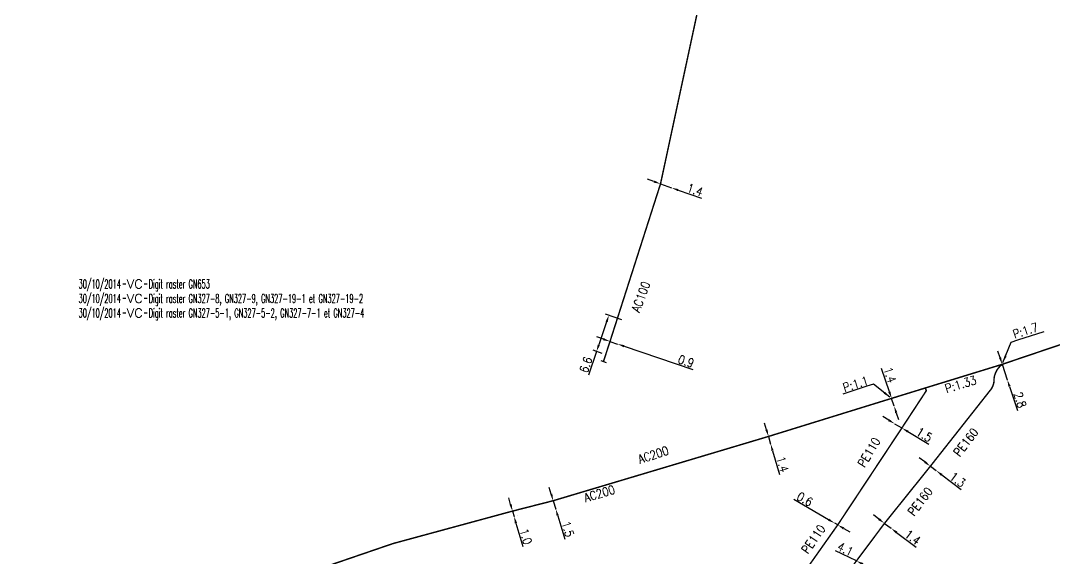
# Model space of a CAD drawing. Header units: millimetres. Extents: x 100882 to 102000, y 121995 to 123000.
# Drawn here: x 100999.9 to 101177.9, y 122234.9 to 122327.5 of the extents above; entities that cross this region are included whole.
import ezdxf
from ezdxf.enums import TextEntityAlignment as Align

# ---------------------------------------------------------------- set-up
doc = ezdxf.new("R2010")
doc.units = ezdxf.units.MM
doc.header["$PDMODE"] = 34
doc.linetypes.add('L_25_AP', pattern=[2000, 1000, 1000])
doc.linetypes.add('L_25_PE', pattern=[2000, 1000, 1000])
doc.layers.get('0').update_dxf_attribs({"linetype": 'CONTINUOUS'})
doc.layers.get('DEFPOINTS').update_dxf_attribs({"linetype": 'CONTINUOUS'})
for name, color, linetype in [('L_150', 1, 'CONTINUOUS'), ('L_340', 7, 'CONTINUOUS'), ('L_910', 7, 'CONTINUOUS')]:
    doc.layers.add(name, color=color, linetype=linetype)
doc.styles.add('G_ROMANS', font='ROMANS.SHX', dxfattribs={"width": 0.75})
doc.styles.get("Standard").update_dxf_attribs({"font": 'romans.shx', "width": 0.85})
doc.dimstyles.get("Standard").update_dxf_attribs({"dimtxt": 1.5, "dimasz": 1.2, "dimexe": 0.625, "dimexo": 0.625, "dimgap": 0.25, "dimtad": 1, "dimdec": 1, "dimzin": 0, "dimdsep": 46, "dimtxsty": 'Standard', "dimcen": -0.5, "dimadec": 0, "dimazin": 0, "dimtfac": 1, "dimtdec": 1, "dimtmove": 0, "dimatfit": 3, "dimfxl": 0, "dimtolj": 1, "dimtzin": 0, "dimarcsym": 0})

# ---------------------------------------------------------------- blocks, each defined once
blk = doc.blocks.new('*D377')
at = {"layer": 'DEFPOINTS', "color": 0, "linetype": 'Continuous', "transparency": 16777216}
for p in [(101101.19, 122276.78), (101104.03, 122275.81), (101100.64, 122269.99)]:
    blk.add_point(p, dxfattribs=at)
at = {"layer": 'L_340', "color": 0, "linetype": 'Continuous', "lineweight": -2, "transparency": 16777216}
for p, q in [((101103.44, 122276.01), (101100.6, 122276.98)), ((101100.8, 122275.64), (101099.45, 122271.67)), ((101099.06, 122270.53), (101097.67, 122266.45)), ((101100.05, 122270.19), (101098.47, 122270.73))]:
    blk.add_line(p, q, dxfattribs=at)
at = {"layer": 'L_340', "color": 0, "linetype": 'Continuous', "transparency": 16777216}
for points in [[(101100.61, 122275.71), (101100.99, 122275.58), (101101.19, 122276.78)], [(101099.26, 122271.73), (101099.64, 122271.6), (101099.06, 122270.53)]]:
    blk.add_solid(points, dxfattribs=at)
at = {"layer": 'L_340', "color": 0, "linetype": 'Continuous', "transparency": 16777216, "insert": (101097.22, 122268.24), "char_height": 1.5, "attachment_point": 5, "rotation": 71.1864}
blk.add_mtext('\\A1;6.6', dxfattribs=at)
blk = doc.blocks.new('*D214')
at = {"layer": 'DEFPOINTS', "color": 0, "linetype": 'Continuous', "transparency": 16777216}
for p in [(101149.88, 122262.45), (101150.32, 122261.12), (101150.32, 122261.12)]:
    blk.add_point(p, dxfattribs=at)
at = {"layer": 'L_150', "color": 0, "linetype": 'Continuous', "lineweight": -2, "transparency": 16777216}
for p, q in [((101149.5, 122263.59), (101148.17, 122267.62)), ((101150.32, 122261.12), (101149.88, 122262.45)), ((101150.69, 122259.98), (101151.07, 122258.84))]:
    blk.add_line(p, q, dxfattribs=at)
at = {"layer": 'L_150', "color": 0, "linetype": 'Continuous', "transparency": 16777216}
for points in [[(101149.69, 122263.65), (101149.31, 122263.52), (101149.88, 122262.45)], [(101150.88, 122260.04), (101150.5, 122259.92), (101150.32, 122261.12)]]:
    blk.add_solid(points, dxfattribs=at)
at = {"layer": 'L_150', "color": 0, "linetype": 'Continuous', "transparency": 16777216, "insert": (101149.6, 122266.49), "char_height": 1.5, "attachment_point": 5, "rotation": 288.2406}
blk.add_mtext('\\A1;1.4', dxfattribs=at)
blk = doc.blocks.new('*D215')
at = {"layer": 'DEFPOINTS', "color": 0, "linetype": 'Continuous', "transparency": 16777216}
for p in [(101168.94, 122268.32), (101169.81, 122265.66), (101169.81, 122265.66)]:
    blk.add_point(p, dxfattribs=at)
at = {"layer": 'L_150', "color": 0, "linetype": 'Continuous', "lineweight": -2, "transparency": 16777216}
for p, q in [((101168.56, 122269.46), (101168.18, 122270.6)), ((101168.94, 122268.32), (101169.81, 122265.66)), ((101170.19, 122264.52), (101171.55, 122260.37))]:
    blk.add_line(p, q, dxfattribs=at)
at = {"layer": 'L_150', "color": 0, "linetype": 'Continuous', "transparency": 16777216}
for points in [[(101168.75, 122269.52), (101168.37, 122269.4), (101168.94, 122268.32)], [(101170.38, 122264.59), (101170, 122264.46), (101169.81, 122265.66)]]:
    blk.add_solid(points, dxfattribs=at)
at = {"layer": 'L_150', "color": 0, "linetype": 'Continuous', "transparency": 16777216, "insert": (101172.01, 122262.19), "char_height": 1.5, "attachment_point": 5, "rotation": 288.2207}
blk.add_mtext('\\A1;2.8', dxfattribs=at)
blk = doc.blocks.new('*D216')
at = {"layer": 'DEFPOINTS', "color": 0, "linetype": 'Continuous', "transparency": 16777216}
for p in [(101128.67, 122255.89), (101129.05, 122254.59), (101129.05, 122254.59)]:
    blk.add_point(p, dxfattribs=at)
at = {"layer": 'L_150', "color": 0, "linetype": 'Continuous', "lineweight": -2, "transparency": 16777216}
for p, q in [((101128.34, 122257.04), (101128, 122258.19)), ((101128.67, 122255.89), (101129.05, 122254.59)), ((101129.38, 122253.44), (101130.56, 122249.36))]:
    blk.add_line(p, q, dxfattribs=at)
at = {"layer": 'L_150', "color": 0, "linetype": 'Continuous', "transparency": 16777216}
for points in [[(101128.53, 122257.1), (101128.15, 122256.99), (101128.67, 122255.89)], [(101129.57, 122253.5), (101129.19, 122253.38), (101129.05, 122254.59)]]:
    blk.add_solid(points, dxfattribs=at)
at = {"layer": 'L_150', "color": 0, "linetype": 'Continuous', "transparency": 16777216, "insert": (101131.1, 122251.1), "char_height": 1.5, "attachment_point": 5, "rotation": 286.1413}
blk.add_mtext('\\A1;1.4', dxfattribs=at)
blk = doc.blocks.new('*D217')
at = {"layer": 'DEFPOINTS', "color": 0, "linetype": 'Continuous', "transparency": 16777216}
for p in [(101091.6, 122244.82), (101092.03, 122243.38), (101092.03, 122243.38)]:
    blk.add_point(p, dxfattribs=at)
at = {"layer": 'L_150', "color": 0, "linetype": 'Continuous', "lineweight": -2, "transparency": 16777216}
for p, q in [((101091.26, 122245.97), (101090.91, 122247.12)), ((101091.6, 122244.82), (101092.03, 122243.38)), ((101092.38, 122242.23), (101093.59, 122238.22))]:
    blk.add_line(p, q, dxfattribs=at)
at = {"layer": 'L_150', "color": 0, "linetype": 'Continuous', "transparency": 16777216}
for points in [[(101091.45, 122246.02), (101091.07, 122245.91), (101091.6, 122244.82)], [(101092.57, 122242.29), (101092.19, 122242.17), (101092.03, 122243.38)]]:
    blk.add_solid(points, dxfattribs=at)
at = {"layer": 'L_150', "color": 0, "linetype": 'Continuous', "transparency": 16777216, "insert": (101094.11, 122239.94), "char_height": 1.5, "attachment_point": 5, "rotation": 286.7201}
blk.add_mtext('\\A1;1.5', dxfattribs=at)
blk = doc.blocks.new('*D218')
at = {"layer": 'DEFPOINTS', "color": 0, "linetype": 'Continuous', "transparency": 16777216}
for p in [(101084.59, 122243.03), (101084.85, 122242.12), (101084.85, 122242.12)]:
    blk.add_point(p, dxfattribs=at)
at = {"layer": 'L_150', "color": 0, "linetype": 'Continuous', "lineweight": -2, "transparency": 16777216}
for p, q in [((101084.26, 122244.19), (101083.93, 122245.34)), ((101084.59, 122243.03), (101084.85, 122242.12)), ((101085.19, 122243.21), (101085.19, 122243.21)), ((101085.45, 122242.29), (101085.45, 122242.29)), ((101085.18, 122240.97), (101086.34, 122236.94))]:
    blk.add_line(p, q, dxfattribs=at)
at = {"layer": 'L_150', "color": 0, "linetype": 'Continuous', "transparency": 16777216}
for points in [[(101084.45, 122244.24), (101084.07, 122244.13), (101084.59, 122243.03)], [(101085.38, 122241.02), (101084.99, 122240.91), (101084.85, 122242.12)]]:
    blk.add_solid(points, dxfattribs=at)
at = {"layer": 'L_150', "color": 0, "linetype": 'Continuous', "transparency": 16777216, "insert": (101086.89, 122238.65), "char_height": 1.5, "attachment_point": 5, "rotation": 286.0134}
blk.add_mtext('\\A1;1.0', dxfattribs=at)
blk = doc.blocks.new('GIS_MODF')
at = {"color": 0, "linetype": 'Continuous', "flags": 128}
for points in [[(-2.18, -0.01), (-1.68, -0.01)], [(1.52, -0.01), (2.02, -0.01)]]:
    blk.add_lwpolyline(points, dxfattribs=at)
at = {"color": 0, "linetype": 'Continuous', "width": 0.5}
blk.add_attdef('DATE', text='', height=1.5, dxfattribs=at).set_placement((-2.5, -0.8), align=Align.RIGHT)
at = {"color": 0, "linetype": 'Continuous', "width": 1.771291}
blk.add_attdef('USER', text='', height=1.5, dxfattribs=at).set_placement((-1.51, -0.8), (1.28, -0.8), align=Align.FIT)
at = {"color": 0, "linetype": 'Continuous', "width": 0.5}
blk.add_attdef('DESC', (2.29, -0.8), '', height=1.5, dxfattribs=at)
blk = doc.blocks.new('*D508')
at = {"layer": 'DEFPOINTS', "color": 0, "linetype": 'Continuous', "transparency": 16777216}
for p in [(101110.08, 122299.41), (101111.99, 122298.73), (101111.99, 122298.73)]:
    blk.add_point(p, dxfattribs=at)
at = {"layer": 'L_150', "color": 0, "linetype": 'Continuous', "lineweight": -2, "transparency": 16777216}
for p, q in [((101108.95, 122299.81), (101107.82, 122300.21)), ((101110.08, 122299.41), (101111.99, 122298.73)), ((101112.2, 122299.32), (101112.2, 122299.32)), ((101113.12, 122298.33), (101117.13, 122296.92))]:
    blk.add_line(p, q, dxfattribs=at)
at = {"layer": 'L_150', "color": 0, "linetype": 'Continuous', "transparency": 16777216}
for points in [[(101109.02, 122300), (101108.88, 122299.62), (101110.08, 122299.41)], [(101113.18, 122298.52), (101113.05, 122298.15), (101111.99, 122298.73)]]:
    blk.add_solid(points, dxfattribs=at)
at = {"layer": 'L_150', "color": 0, "linetype": 'Continuous', "transparency": 16777216, "insert": (101116.02, 122298.37), "char_height": 1.5, "attachment_point": 5, "rotation": 340.5229}
blk.add_mtext('\\A1;1.4', dxfattribs=at)
blk = doc.blocks.new('*D509')
at = {"layer": 'DEFPOINTS', "color": 0, "linetype": 'Continuous', "transparency": 16777216}
for p in [(101101.38, 122272.26), (101102.67, 122271.82), (101102.67, 122271.82)]:
    blk.add_point(p, dxfattribs=at)
at = {"layer": 'L_150', "color": 0, "linetype": 'Continuous', "lineweight": -2, "transparency": 16777216}
for p, q in [((101100.24, 122272.65), (101099.1, 122273.04)), ((101101.38, 122272.26), (101102.67, 122271.82)), ((101103.8, 122271.44), (101115.64, 122267.4))]:
    blk.add_line(p, q, dxfattribs=at)
at = {"layer": 'L_150', "color": 0, "linetype": 'Continuous', "transparency": 16777216}
for points in [[(101100.3, 122272.84), (101100.18, 122272.46), (101101.38, 122272.26)], [(101103.87, 122271.63), (101103.74, 122271.25), (101102.67, 122271.82)]]:
    blk.add_solid(points, dxfattribs=at)
at = {"layer": 'L_150', "color": 0, "linetype": 'Continuous', "transparency": 16777216, "insert": (101114.49, 122268.85), "char_height": 1.5, "attachment_point": 5, "rotation": 341.1864}
blk.add_mtext('\\A1;0.9', dxfattribs=at)
blk = doc.blocks.new('L_340_07')
at = {"color": 0, "linetype": 'Continuous', "const_width": 0.25, "flags": 128}
blk.add_lwpolyline([(0, 0), (1.25, 0)], dxfattribs=at)
at = {"color": 0, "linetype": 'Continuous', "flags": 128}
blk.add_lwpolyline([(1.25, -0.5), (1.25, 0.5)], dxfattribs=at)
at = {"color": 0, "linetype": 'Continuous', "style": 'G_ROMANS', "width": 0.75, "flags": 3}
for tag, p in [('DEF_LEG', (0.72, -3.47)), ('DEF_COUP', (0.72, -5.97)), ('DEF_TYPE', (0.72, -8.47))]:
    blk.add_attdef(tag, text='', height=1.2, dxfattribs=at).set_placement(p, align=Align.MIDDLE)
blk = doc.blocks.new('*D525')
at = {"layer": 'DEFPOINTS', "color": 0, "linetype": 'Continuous', "transparency": 16777216}
for p in [(101148.66, 122240.92), (101149.78, 122240.08), (101149.78, 122240.08)]:
    blk.add_point(p, dxfattribs=at)
at = {"layer": 'L_150', "color": 0, "linetype": 'Continuous', "lineweight": -2, "transparency": 16777216}
for p, q in [((101147.7, 122241.65), (101146.75, 122242.37)), ((101148.66, 122240.92), (101149.78, 122240.08)), ((101150.74, 122239.36), (101154.13, 122236.79))]:
    blk.add_line(p, q, dxfattribs=at)
at = {"layer": 'L_150', "color": 0, "linetype": 'Continuous', "transparency": 16777216}
for points in [[(101147.83, 122241.8), (101147.58, 122241.49), (101148.66, 122240.92)], [(101150.86, 122239.52), (101150.62, 122239.2), (101149.78, 122240.08)]]:
    blk.add_solid(points, dxfattribs=at)
at = {"layer": 'L_150', "color": 0, "linetype": 'Continuous', "transparency": 16777216, "insert": (101153.51, 122238.51), "char_height": 1.5, "attachment_point": 5, "rotation": 322.9475}
blk.add_mtext('\\A1;1.4', dxfattribs=at)
blk = doc.blocks.new('*D526')
at = {"layer": 'DEFPOINTS', "color": 0, "linetype": 'Continuous', "transparency": 16777216}
for p in [(101143.82, 122234.44), (101143.82, 122234.44), (101147.5, 122232.64)]:
    blk.add_point(p, dxfattribs=at)
at = {"layer": 'L_150', "color": 0, "linetype": 'Continuous', "lineweight": -2, "transparency": 16777216}
for p, q in [((101143.82, 122234.44), (101140.21, 122236.19)), ((101146.43, 122233.17), (101144.9, 122233.91))]:
    blk.add_line(p, q, dxfattribs=at)
at = {"layer": 'L_150', "color": 0, "linetype": 'Continuous', "transparency": 16777216}
for points in [[(101144.98, 122234.09), (101144.81, 122233.73), (101143.82, 122234.44)], [(101146.51, 122233.35), (101146.34, 122232.99), (101147.5, 122232.64)]]:
    blk.add_solid(points, dxfattribs=at)
at = {"layer": 'L_150', "color": 0, "linetype": 'Continuous', "transparency": 16777216, "insert": (101141.91, 122236.47), "char_height": 1.5, "attachment_point": 5, "rotation": 334.0411}
blk.add_mtext('\\A1;4.1', dxfattribs=at)
blk = doc.blocks.new('*D527')
at = {"layer": 'DEFPOINTS', "color": 0, "linetype": 'Continuous', "transparency": 16777216}
for p in [(101156.56, 122250.76), (101157.56, 122250.01), (101157.56, 122250.01)]:
    blk.add_point(p, dxfattribs=at)
at = {"layer": 'L_150', "color": 0, "linetype": 'Continuous', "lineweight": -2, "transparency": 16777216}
for p, q in [((101155.61, 122251.49), (101154.65, 122252.22)), ((101156.56, 122250.76), (101157.56, 122250.01)), ((101158.51, 122249.28), (101161.84, 122246.74))]:
    blk.add_line(p, q, dxfattribs=at)
at = {"layer": 'L_150', "color": 0, "linetype": 'Continuous', "transparency": 16777216}
for points in [[(101155.73, 122251.65), (101155.49, 122251.33), (101156.56, 122250.76)], [(101158.63, 122249.44), (101158.39, 122249.12), (101157.56, 122250.01)]]:
    blk.add_solid(points, dxfattribs=at)
at = {"layer": 'L_150', "color": 0, "linetype": 'Continuous', "transparency": 16777216, "insert": (101161.26, 122248.44), "char_height": 1.5, "attachment_point": 5, "rotation": 322.668}
blk.add_mtext('\\A1;1.3', dxfattribs=at)
blk = doc.blocks.new('*D528')
at = {"layer": 'DEFPOINTS', "color": 0, "linetype": 'Continuous', "transparency": 16777216}
for p in [(101140.08, 122240.95), (101140.08, 122240.95), (101140.6, 122240.65)]:
    blk.add_point(p, dxfattribs=at)
at = {"layer": 'L_150', "color": 0, "linetype": 'Continuous', "lineweight": -2, "transparency": 16777216}
for p, q in [((101139.04, 122241.55), (101133.07, 122245.01)), ((101140.6, 122240.65), (101140.08, 122240.95)), ((101141.63, 122240.04), (101142.67, 122239.44))]:
    blk.add_line(p, q, dxfattribs=at)
at = {"layer": 'L_150', "color": 0, "linetype": 'Continuous', "transparency": 16777216}
for points in [[(101139.14, 122241.72), (101138.94, 122241.38), (101140.08, 122240.95)], [(101141.74, 122240.22), (101141.53, 122239.87), (101140.6, 122240.65)]]:
    blk.add_solid(points, dxfattribs=at)
at = {"layer": 'L_150', "color": 0, "linetype": 'Continuous', "transparency": 16777216, "insert": (101134.94, 122245.08), "char_height": 1.5, "attachment_point": 5, "rotation": 329.8714}
blk.add_mtext('\\A1;0.6', dxfattribs=at)
blk = doc.blocks.new('*D529')
at = {"layer": 'DEFPOINTS', "color": 0, "linetype": 'Continuous', "transparency": 16777216}
for p in [(101150.41, 122258.09), (101150.41, 122258.09), (101151.65, 122257.35)]:
    blk.add_point(p, dxfattribs=at)
at = {"layer": 'L_150', "color": 0, "linetype": 'Continuous', "lineweight": -2, "transparency": 16777216}
for p, q in [((101149.38, 122258.71), (101148.35, 122259.32)), ((101150.41, 122258.09), (101151.65, 122257.35)), ((101150.73, 122258.63), (101150.73, 122258.63)), ((101151.97, 122257.88), (101151.97, 122257.88)), ((101152.68, 122256.73), (101156.28, 122254.58))]:
    blk.add_line(p, q, dxfattribs=at)
at = {"layer": 'L_150', "color": 0, "linetype": 'Continuous', "transparency": 16777216}
for points in [[(101149.48, 122258.88), (101149.27, 122258.53), (101150.41, 122258.09)], [(101152.78, 122256.9), (101152.58, 122256.56), (101151.65, 122257.35)]]:
    blk.add_solid(points, dxfattribs=at)
at = {"layer": 'L_150', "color": 0, "linetype": 'Continuous', "transparency": 16777216, "insert": (101155.51, 122256.2), "char_height": 1.5, "attachment_point": 5, "rotation": 329.1101}
blk.add_mtext('\\A1;1.5', dxfattribs=at)

msp = doc.modelspace()

# ---------------------------------------------------------------- linework, layer by layer
at = {"layer": 'L_150', "linetype": 'L_25_AP', "const_width": 0.25, "flags": 128}
for points in [[(101100.64, 122269.99), (101101.38, 122272.26), (101110.08, 122299.41), (101117.03, 122331.78), (101121.1, 122349.84), (101121.85, 122353.16), (101127.19, 122352.09), (101142.32, 122348.18), (101158.59, 122343.9), (101166.17, 122341.96), (101178.14, 122341.22), (101183.89, 122341.38), (101187.9, 122341.49), (101213.46, 122341.42), (101225.56, 122340.98), (101236.52, 122340.07)], [(101000, 122207.53), (101005.93, 122209.49), (101016.09, 122212.85), (101018.96, 122216.85), (101024.94, 122225.18), (101028.34, 122226.32), (101036.98, 122229.24), (101042.2, 122229.97), (101042.2, 122229.97), (101063.98, 122237.43), (101084.59, 122243.03), (101084.59, 122243.03), (101091.6, 122244.82), (101128.67, 122255.89), (101149.88, 122262.45), (101155.71, 122264.25), (101168.94, 122268.32), (101168.94, 122268.32), (101191.26, 122275.87), (101213.96, 122283.97), (101238.1, 122292.87), (101258.53, 122300.44), (101275.68, 122306.68), (101318.49, 122320.68), (101319.34, 122320.95), (101319.81, 122321.1)]]:
    msp.add_lwpolyline(points, dxfattribs=at)
at = {"layer": 'L_150', "linetype": 'L_25_PE', "const_width": 0.25, "flags": 128}
msp.add_lwpolyline([(101125.08, 122156.33), (101120.79, 122159.3), (101111.23, 122165.91), (101105.22, 122170.22), (101105.22, 122170.22, -0.079903), (101101.62, 122174.03), (101101.48, 122174.62), (101101.97, 122175.65), (101101.97, 122175.65), (101104.6, 122179.44), (101128.13, 122213.39), (101133.54, 122220.67), (101143.82, 122234.44), (101148.66, 122240.92), (101156.56, 122250.76), (101166.82, 122263.78, 0.202022), (101167.53, 122265.88, -0.204947), (101168.94, 122268.32)], format="xyb", dxfattribs=at)
msp.add_lwpolyline([(101155.71, 122264.25), (101155.86, 122263.77), (101151.65, 122257.35), (101140.6, 122240.65), (101127.48, 122222.09), (101118.73, 122209.92), (101108.52, 122195.45), (101102.07, 122186.45), (101102.07, 122186.45), (101099.58, 122182.9), (101104.6, 122179.44)], dxfattribs=at)

# ---------------------------------------------------------------- block references
at = {"layer": 'L_340', "rotation": 252.0928300394631}
msp.add_blockref('L_340_07', (101100.64, 122269.99), dxfattribs=at)
at = {"layer": 'L_910'}
ref = msp.add_blockref('GIS_MODF', (101019.64, 122282.21), dxfattribs=at)
ref.add_attrib('DATE', '30/10/2014', dxfattribs={"layer": '0', "color": 0, "linetype": 'Continuous', "height": 1.5, "width": 0.5}).set_placement((101017.14, 122281.41), align=Align.RIGHT)
ref.add_attrib('USER', 'VC', dxfattribs={"layer": '0', "color": 0, "linetype": 'Continuous', "height": 1.5, "width": 1.082456}).set_placement((101018.14, 122281.41), (101020.92, 122281.41), align=Align.FIT)
ref.add_attrib('DESC', 'Digit raster GN653', (101021.93, 122281.41), dxfattribs={"layer": '0', "color": 0, "linetype": 'Continuous', "height": 1.5, "width": 0.5})
ref = msp.add_blockref('GIS_MODF', (101019.64, 122279.71), dxfattribs=at)
ref.add_attrib('DATE', '30/10/2014', dxfattribs={"layer": '0', "color": 0, "linetype": 'Continuous', "height": 1.5, "width": 0.5}).set_placement((101017.14, 122278.91), align=Align.RIGHT)
ref.add_attrib('USER', 'VC', dxfattribs={"layer": '0', "color": 0, "linetype": 'Continuous', "height": 1.5, "width": 1.082456}).set_placement((101018.14, 122278.91), (101020.92, 122278.91), align=Align.FIT)
ref.add_attrib('DESC', 'Digit raster GN327-8, GN327-9, GN327-19-1 et GN327-19-2', (101021.93, 122278.91), dxfattribs={"layer": '0', "color": 0, "linetype": 'Continuous', "height": 1.5, "width": 0.5})
ref = msp.add_blockref('GIS_MODF', (101019.64, 122277.21), dxfattribs=at)
ref.add_attrib('DATE', '30/10/2014', dxfattribs={"layer": '0', "color": 0, "linetype": 'Continuous', "height": 1.5, "width": 0.5}).set_placement((101017.14, 122276.41), align=Align.RIGHT)
ref.add_attrib('USER', 'VC', dxfattribs={"layer": '0', "color": 0, "linetype": 'Continuous', "height": 1.5, "width": 1.082456}).set_placement((101018.14, 122276.41), (101020.92, 122276.41), align=Align.FIT)
ref.add_attrib('DESC', 'Digit raster GN327-5-1, GN327-5-2, GN327-7-1 et GN327-4', (101021.93, 122276.41), dxfattribs={"layer": '0', "color": 0, "linetype": 'Continuous', "height": 1.5, "width": 0.5})

# ---------------------------------------------------------------- texts
at = {"layer": 'L_150', "linetype": 'Continuous', "width": 0.85}
for s, rotation, p in [('AC100', 69.6821, (101106.46, 122277.16)), ('P:1.33', 17.1336, (101159.37, 122263.36)), ('PE160', 52.1777, (101161.6, 122252.28)), ('PE110', 59.1101, (101145.23, 122250.42)), ('AC200', 18.0071, (101106.51, 122251.18)), ('AC200', 16.6293, (101097.19, 122244.56)), ('PE160', 52.4072, (101153.73, 122242.06)), ('PE110', 54.8666, (101135.45, 122235.53))]:
    msp.add_text(s, height=1.5, rotation=rotation, dxfattribs=at).set_placement(p)
at = {"layer": 'L_150', "linetype": 'Continuous', "char_height": 1.5}
for s, insert, attachment_point, rotation in [('\\A1;P:1.7', (101170.59, 122274.16), 1, 17.7216), ('\\A1;P:1.1', (101145.55, 122266.32), 3, 17.8876)]:
    msp.add_mtext(s, dxfattribs=dict(at, insert=insert, attachment_point=attachment_point, rotation=rotation))

# ---------------------------------------------------------------- dimensions: what is measured, and where the dimension line sits
at = {"layer": 'L_150', "linetype": 'Continuous'}
for base, p1, p2, angle, text, picture, middle in [((101111.99, 122298.73), (101110.08, 122299.41), (101111.99, 122298.73), 160.5229, '1.4', '*D508', (101115.69, 122297.43)), ((101102.67, 122271.82), (101101.38, 122272.26), (101102.67, 122271.82), 161.1864, '0.9', '*D509', (101114.17, 122267.9))]:
    dim = msp.add_linear_dim(base=base, p1=p1, p2=p2, angle=angle, text=text, dimstyle='Standard', dxfattribs=at)
    dim.commit()
    dim.dimension.update_dxf_attribs({"geometry": picture, "text_midpoint": middle, "dimtype": 160})
for base, p1, p2, angle, picture, middle in [((101169.81, 122265.66), (101168.94, 122268.32), (101169.81, 122265.66), 108.2207, '*D215', (101171.06, 122261.88)), ((101150.32, 122261.12), (101149.88, 122262.45), (101150.32, 122261.12), 108.2406, '*D214', (101148.65, 122266.17)), ((101150.40701909, 122258.09018972), (101151.65134404, 122257.34577356), (101150.40701909, 122258.09018972), 329.11006875, '*D529', (101154.99355182, 122255.3463011)), ((101129.047, 122254.5925), (101128.67169, 122255.88928), (101129.047, 122254.5925), 106.14125, '*D216', (101130.13817, 122250.82223)), ((101157.5557, 122250.0053), (101156.5618, 122250.7633), (101157.5557, 122250.0053), 142.668, '*D527', (101160.6525, 122247.6435)), ((101092.03, 122243.38), (101091.6, 122244.82), (101092.03, 122243.38), 106.7201, '*D217', (101093.16, 122239.65)), ((101140.08, 122240.95), (101140.6, 122240.65), (101140.08, 122240.95), 329.8714, '*D528', (101134.44, 122244.22)), ((101084.85, 122242.12), (101084.59, 122243.03), (101084.85, 122242.12), 106.0134, '*D218', (101085.93, 122238.38)), ((101149.78, 122240.08), (101148.66, 122240.92), (101149.78, 122240.08), 142.9475, '*D525', (101152.91, 122237.71)), ((101143.82, 122234.44), (101147.5, 122232.64), (101143.82, 122234.44), 334.0411, '*D526', (101141.48, 122235.57))]:
    dim = msp.add_linear_dim(base=base, p1=p1, p2=p2, angle=angle, dimstyle='Standard', dxfattribs=at)
    dim.commit()
    dim.dimension.update_dxf_attribs({"geometry": picture, "text_midpoint": middle, "dimtype": 160})
at = {"layer": 'L_340', "linetype": 'Continuous'}
dim = msp.add_linear_dim(base=(101101.19, 122276.78), p1=(101100.64, 122269.99), p2=(101104.03, 122275.81), angle=251.1864, dimstyle='Standard', dxfattribs=at)
dim.commit()
dim.dimension.update_dxf_attribs({"geometry": '*D377', "text_midpoint": (101098.17, 122267.92), "dimtype": 160})

# ---------------------------------------------------------------- leaders
at = {"layer": 'L_150', "linetype": 'Continuous', "annotation_type": 0, "has_hookline": 1}
for points, hookline_direction, text_width, horizontal_direction in [([(101169.05, 122268.64), (101170.5, 122272.14), (101171.65, 122272.51)], 0, 4.49, (0.952547, 0.304392, 0)), ([(101149.56, 122262.67), (101146.78, 122264.92), (101145.64, 122264.55)], 1, 4.13, (0.951661, 0.307151, 0))]:
    msp.add_leader(points, dimstyle='Standard', dxfattribs=dict(at, hookline_direction=hookline_direction, text_width=text_width, horizontal_direction=horizontal_direction))

doc.saveas('drawing.dxf')
